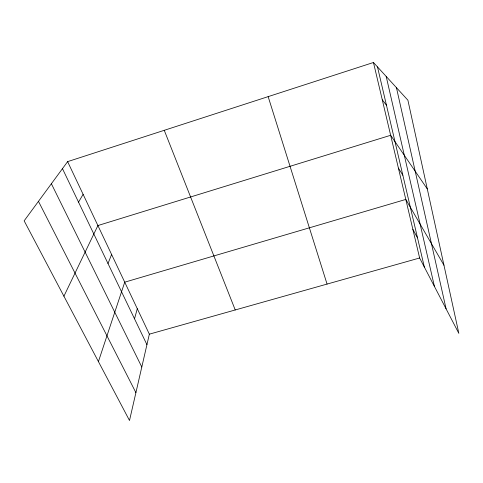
<?xml version="1.0" encoding="UTF-8"?>
<svg xmlns="http://www.w3.org/2000/svg" width="483" height="483" viewBox="0 0 483 483"><rect width="100%" height="100%" fill="white"/><g stroke="black" fill="none" stroke-linecap="round" stroke-linejoin="round"><path stroke-width="0.72" d="M67.62 161.636L149.35 334.164L129.504 420.506L24.15 220.834L67.62 161.636L373.462 62.494L407.906 100.216L458.85 333.385L419.63 257.994L373.462 62.494M134.516 318.792L137.299 308.715M98.423 361.61L124.723 282.181L405.798 199.431L443.955 265.209M107.999 263.543L111.603 254.487M63.919 296.212L97.898 225.549L390.65 135.288L427.286 188.925M78.53 202.123L83.118 194.347M149.35 334.164L419.63 257.994M382.276 99.806L386.46 105.234M398.403 168.102L402.852 175.238M412.868 229.365L417.511 237.865M38.465 201.345L135.904 392.649M51.385 183.745L141.797 367.02M62.47 168.658L146.935 344.675M164.256 130.307L235.233 309.959M268.15 96.63L327.063 284.082M377.489 66.902L424.352 267.081M386.195 76.435L434.44 286.467M396.44 87.658L446.093 308.86"/></g></svg>
